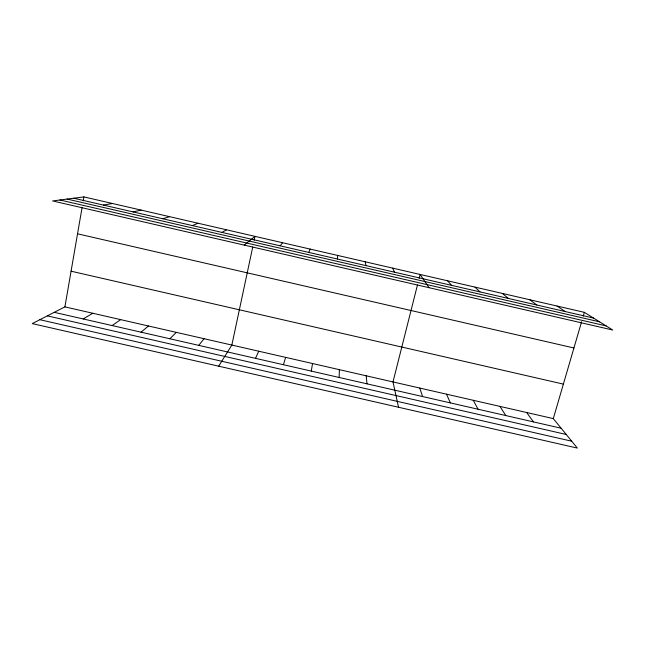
<?xml version="1.0" encoding="UTF-8"?>
<svg xmlns="http://www.w3.org/2000/svg" width="645" height="645" viewBox="0 0 645 645"><rect width="100%" height="100%" fill="white"/><g stroke="black" fill="none" stroke-linecap="round" stroke-linejoin="round"><path stroke-width="0.97" d="M339.157 377.47L339.375 369.666M337.383 259.016L337.674 255.444M311.293 371.101L312.527 363.522M64.903 306.875L553.297 418.605L577.34 448.09L32.25 323.605L64.903 306.875L82.068 207.642M83.253 200.813L83.923 196.91L584.346 312.333L612.75 330.03L52.624 200.942L83.923 196.91M252.743 246.971L231.845 345.067L218.687 366.183M254.178 240.23L255.001 236.376L244.237 245.1M417.476 284.937L392.999 381.937L398.546 407.253M419.161 278.269L420.121 274.456L429.054 287.694M553.297 418.605L581.596 321.758M583.249 316.106L584.346 312.333M283.405 364.723L285.654 357.378M308.786 252.421L310.14 249.091M255.493 358.346L258.766 351.227M280.156 245.826L282.583 242.738M198.741 345.365L204.086 338.714M169.893 338.778L176.303 332.36M141.029 332.175L148.487 325.999M112.133 325.564L120.655 319.63M83.205 318.953L92.791 313.26M221.944 232.402L226.556 229.814M192.355 225.581L198.08 223.243M162.742 218.752L169.587 216.672M133.104 211.915L141.053 210.093M103.434 205.07L112.504 203.506M71.079 271.19L563.375 384.114M54.253 312.333L561.142 428.224M47.343 315.873L566.229 434.464M39.869 319.702L571.728 441.212M73.732 198.225L593.602 318.098M67.112 199.079L599.608 321.839M59.945 199.998L606.115 325.894M77.545 233.812L573.929 347.986M557.038 306.036L565.238 311.559M529.706 299.731L536.85 305.012M502.35 293.427L508.437 298.466M474.962 287.106L479.993 291.903M447.557 280.785L451.532 285.34M526.634 412.502L533.48 421.903M499.956 406.398L505.801 415.574M473.253 400.295L478.09 409.236M392.668 268.127L394.514 272.19M446.525 394.176L450.355 402.899M419.774 388.056L422.596 396.554M365.183 261.789L365.965 265.611M366.199 375.801L366.997 383.839"/></g></svg>
